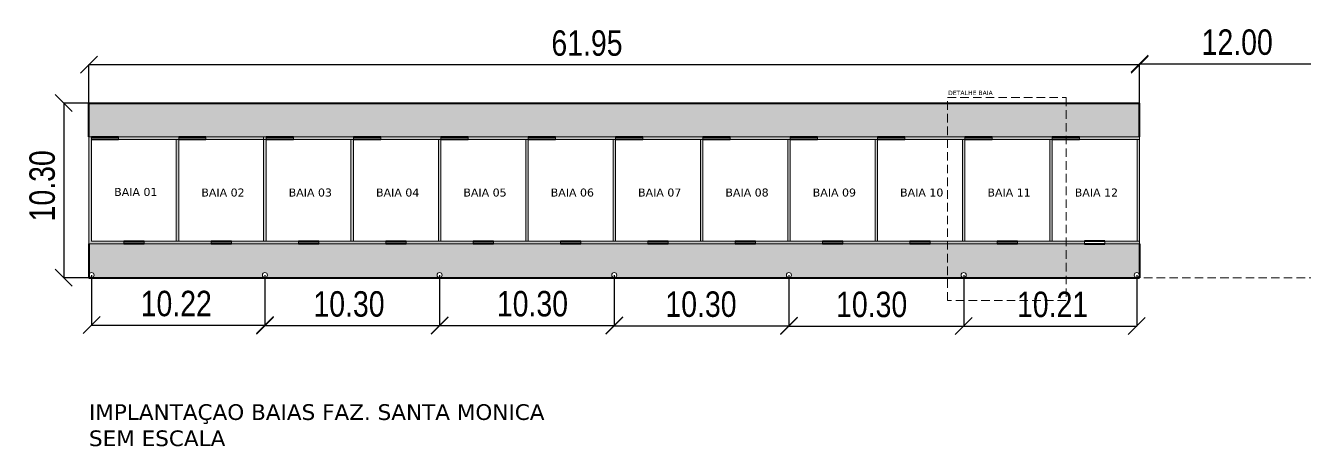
# Model space of a CAD drawing. Header units: millimetres. Extents: x 2543 to 3089, y 1295 to 1485.
# Drawn here: x 2543.3 to 2618.7, y 1299.9 to 1324.7 of the extents above; entities that cross this region are included whole.
import ezdxf

# ---------------------------------------------------------------- set-up
doc = ezdxf.new("R2010")
doc.units = ezdxf.units.MM
doc.linetypes.add('DASHED', pattern=[0.75, 0.5, -0.25])
doc.layers.get('Defpoints').update_dxf_attribs({"lineweight": 0})
for name, color, linetype, lineweight in [('AF-Indicação coluna', 5, 'Continuous', 20), ('ARQ. Linha Grossa', 5, 'Continuous', 40), ('ARQ. Texto', 7, 'Continuous', 0)]:
    doc.layers.add(name, color=color, linetype=linetype, lineweight=lineweight)
doc.layers.add('ARQ. Hachura', color=7, linetype='Continuous', lineweight=0, true_color=0x9e9e9e)
doc.styles.add('1000_COTAS', font='arial.ttf', dxfattribs={"width": 0.8, "height": 1.5})
doc.styles.get("Standard").update_dxf_attribs({"font": 'arial.ttf'})
doc.dimstyles.new('Copy of COTA_1000', dxfattribs={"dimtxt": 1, "dimasz": 1, "dimexe": 0.003, "dimexo": 0.005, "dimgap": 0.5, "dimtad": 1, "dimzin": 0, "dimdsep": 46, "dimtxsty": '1000_COTAS', "dimblk": 'OBLIQUE', "dimcen": 0.09, "dimclrd": 7, "dimclre": 7, "dimclrt": 7, "dimaunit": 1, "dimadec": 0, "dimazin": 0, "dimtfac": 0.05, "dimtix": 1, "dimtmove": 0, "dimatfit": 3, "dimldrblk": 'OBLIQUE', "dimfxl": 1, "dimtvp": 0.75, "dimtolj": 1, "dimtzin": 0, "dimarcsym": 2})

# ---------------------------------------------------------------- blocks, each defined once
blk = doc.blocks.new('_OBLIQUE')
at = {"color": 0, "linetype": 'ByBlock'}
blk.add_line((-0.5, -0.5), (0.5, 0.5), dxfattribs=at)
blk = doc.blocks.new('*D502')
at = {"layer": 'AF-Indicação coluna', "color": 7, "lineweight": -2, "transparency": 16777216}
for p, q in [((2608.961, 1320.158), (2608.961, 1322.471)), ((2608.961, 1322.468), (2620.964, 1322.468)), ((2620.964, 1316.17), (2620.964, 1322.471))]:
    blk.add_line(p, q, dxfattribs=at)
at = {"layer": 'Defpoints', "color": 0, "transparency": 16777216}
for p in [(2620.964, 1322.468), (2608.961, 1320.153), (2620.964, 1316.165)]:
    blk.add_point(p, dxfattribs=at)
at = {"layer": 'AF-Indicação coluna', "color": 7, "lineweight": -2, "transparency": 16777216, "rotation": 180}
blk.add_blockref('_OBLIQUE', (2608.961, 1322.468), dxfattribs=at)
at = {"layer": 'AF-Indicação coluna', "color": 7, "lineweight": -2, "transparency": 16777216}
blk.add_blockref('_OBLIQUE', (2620.964, 1322.468), dxfattribs=at)
at = {"layer": 'AF-Indicação coluna', "color": 7, "transparency": 16777216, "insert": (2614.716, 1323.734), "char_height": 1.5, "attachment_point": 5, "style": '1000_COTAS'}
blk.add_mtext('\\A1;12.00', dxfattribs=at)
blk = doc.blocks.new('*D503')
at = {"layer": 'AF-Indicação coluna', "color": 7, "lineweight": -2, "transparency": 16777216}
for p, q in [((2547.011, 1320.158), (2547.011, 1322.418)), ((2608.961, 1322.415), (2547.011, 1322.415)), ((2608.961, 1320.158), (2608.961, 1322.418))]:
    blk.add_line(p, q, dxfattribs=at)
at = {"layer": 'Defpoints', "color": 0, "transparency": 16777216}
for p in [(2547.011, 1322.415), (2547.011, 1320.153), (2608.961, 1320.153)]:
    blk.add_point(p, dxfattribs=at)
at = {"layer": 'AF-Indicação coluna', "color": 7, "lineweight": -2, "transparency": 16777216, "rotation": 180}
blk.add_blockref('_OBLIQUE', (2547.011, 1322.415), dxfattribs=at)
at = {"layer": 'AF-Indicação coluna', "color": 7, "lineweight": -2, "transparency": 16777216}
blk.add_blockref('_OBLIQUE', (2608.961, 1322.415), dxfattribs=at)
at = {"layer": 'AF-Indicação coluna', "color": 7, "transparency": 16777216, "insert": (2576.375, 1323.681), "char_height": 1.5, "attachment_point": 5, "style": '1000_COTAS'}
blk.add_mtext('\\A1;61.95', dxfattribs=at)
blk = doc.blocks.new('*D509')
at = {"layer": 'AF-Indicação coluna', "color": 7, "lineweight": -2, "transparency": 16777216}
for p, q in [((2547.006, 1320.153), (2545.522, 1320.153)), ((2545.525, 1320.153), (2545.525, 1309.853)), ((2547.006, 1309.853), (2545.522, 1309.853))]:
    blk.add_line(p, q, dxfattribs=at)
at = {"layer": 'Defpoints', "color": 0, "transparency": 16777216}
for p in [(2547.011, 1320.153), (2545.525, 1309.853), (2547.011, 1309.853)]:
    blk.add_point(p, dxfattribs=at)
at = {"layer": 'AF-Indicação coluna', "color": 7, "lineweight": -2, "transparency": 16777216}
for p, rotation in [((2545.525, 1320.153), 90), ((2545.525, 1309.853), 270)]:
    blk.add_blockref('_OBLIQUE', p, dxfattribs=dict(at, rotation=rotation))
at = {"layer": 'AF-Indicação coluna', "color": 7, "transparency": 16777216, "insert": (2544.259, 1315.274), "char_height": 1.5, "attachment_point": 5, "rotation": 90, "style": '1000_COTAS'}
blk.add_mtext('\\A1;10.30', dxfattribs=at)
blk = doc.blocks.new('*D510')
at = {"layer": 'AF-Indicação coluna', "color": 7, "lineweight": -2, "transparency": 16777216}
for p, q in [((2547.165, 1310.006), (2547.165, 1307.057)), ((2557.386, 1310.006), (2557.386, 1307.057)), ((2547.165, 1307.06), (2557.386, 1307.06))]:
    blk.add_line(p, q, dxfattribs=at)
at = {"layer": 'Defpoints', "color": 0, "transparency": 16777216}
for p in [(2547.165, 1310.011), (2557.386, 1310.011), (2557.386, 1307.06)]:
    blk.add_point(p, dxfattribs=at)
at = {"layer": 'AF-Indicação coluna', "color": 7, "lineweight": -2, "transparency": 16777216, "rotation": 180}
blk.add_blockref('_OBLIQUE', (2547.165, 1307.06), dxfattribs=at)
at = {"layer": 'AF-Indicação coluna', "color": 7, "lineweight": -2, "transparency": 16777216}
blk.add_blockref('_OBLIQUE', (2557.386, 1307.06), dxfattribs=at)
at = {"layer": 'AF-Indicação coluna', "color": 7, "transparency": 16777216, "insert": (2552.157, 1308.325), "char_height": 1.5, "attachment_point": 5, "style": '1000_COTAS'}
blk.add_mtext('\\A1;10.22', dxfattribs=at)
blk = doc.blocks.new('*D511')
at = {"layer": 'AF-Indicação coluna', "color": 7, "lineweight": -2, "transparency": 16777216}
for p, q in [((2557.386, 1310.006), (2557.386, 1307.031)), ((2567.686, 1310.006), (2567.686, 1307.031)), ((2557.386, 1307.034), (2567.686, 1307.034))]:
    blk.add_line(p, q, dxfattribs=at)
at = {"layer": 'Defpoints', "color": 0, "transparency": 16777216}
for p in [(2557.386, 1310.011), (2567.686, 1310.011), (2567.686, 1307.034)]:
    blk.add_point(p, dxfattribs=at)
at = {"layer": 'AF-Indicação coluna', "color": 7, "lineweight": -2, "transparency": 16777216, "rotation": 180}
blk.add_blockref('_OBLIQUE', (2557.386, 1307.034), dxfattribs=at)
at = {"layer": 'AF-Indicação coluna', "color": 7, "lineweight": -2, "transparency": 16777216}
blk.add_blockref('_OBLIQUE', (2567.686, 1307.034), dxfattribs=at)
at = {"layer": 'AF-Indicação coluna', "color": 7, "transparency": 16777216, "insert": (2562.343, 1308.3), "char_height": 1.5, "attachment_point": 5, "style": '1000_COTAS'}
blk.add_mtext('\\A1;10.30', dxfattribs=at)
blk = doc.blocks.new('*D512')
at = {"layer": 'AF-Indicação coluna', "color": 7, "lineweight": -2, "transparency": 16777216}
for p, q in [((2567.686, 1310.006), (2567.686, 1307.044)), ((2577.986, 1310.006), (2577.986, 1307.044)), ((2567.686, 1307.047), (2577.986, 1307.047))]:
    blk.add_line(p, q, dxfattribs=at)
at = {"layer": 'Defpoints', "color": 0, "transparency": 16777216}
for p in [(2567.686, 1310.011), (2577.986, 1310.011), (2577.986, 1307.047)]:
    blk.add_point(p, dxfattribs=at)
at = {"layer": 'AF-Indicação coluna', "color": 7, "lineweight": -2, "transparency": 16777216, "rotation": 180}
blk.add_blockref('_OBLIQUE', (2567.686, 1307.047), dxfattribs=at)
at = {"layer": 'AF-Indicação coluna', "color": 7, "lineweight": -2, "transparency": 16777216}
blk.add_blockref('_OBLIQUE', (2577.986, 1307.047), dxfattribs=at)
at = {"layer": 'AF-Indicação coluna', "color": 7, "transparency": 16777216, "insert": (2573.16, 1308.314), "char_height": 1.5, "attachment_point": 5, "style": '1000_COTAS'}
blk.add_mtext('\\A1;10.30', dxfattribs=at)
blk = doc.blocks.new('*D513')
at = {"layer": 'AF-Indicação coluna', "color": 7, "lineweight": -2, "transparency": 16777216}
for p, q in [((2577.986, 1310.006), (2577.986, 1307.018)), ((2588.286, 1310.006), (2588.286, 1307.018)), ((2577.986, 1307.021), (2588.286, 1307.021))]:
    blk.add_line(p, q, dxfattribs=at)
at = {"layer": 'Defpoints', "color": 0, "transparency": 16777216}
for p in [(2577.986, 1310.011), (2588.286, 1310.011), (2588.286, 1307.021)]:
    blk.add_point(p, dxfattribs=at)
at = {"layer": 'AF-Indicação coluna', "color": 7, "lineweight": -2, "transparency": 16777216, "rotation": 180}
blk.add_blockref('_OBLIQUE', (2577.986, 1307.021), dxfattribs=at)
at = {"layer": 'AF-Indicação coluna', "color": 7, "lineweight": -2, "transparency": 16777216}
blk.add_blockref('_OBLIQUE', (2588.286, 1307.021), dxfattribs=at)
at = {"layer": 'AF-Indicação coluna', "color": 7, "transparency": 16777216, "insert": (2583.097, 1308.287), "char_height": 1.5, "attachment_point": 5, "style": '1000_COTAS'}
blk.add_mtext('\\A1;10.30', dxfattribs=at)
blk = doc.blocks.new('*D514')
at = {"layer": 'AF-Indicação coluna', "color": 7, "lineweight": -2, "transparency": 16777216}
for p, q in [((2588.286, 1310.006), (2588.286, 1307.004)), ((2598.586, 1310.006), (2598.586, 1307.004)), ((2588.286, 1307.007), (2598.586, 1307.007))]:
    blk.add_line(p, q, dxfattribs=at)
at = {"layer": 'Defpoints', "color": 0, "transparency": 16777216}
for p in [(2588.286, 1310.011), (2598.586, 1310.011), (2598.586, 1307.007)]:
    blk.add_point(p, dxfattribs=at)
at = {"layer": 'AF-Indicação coluna', "color": 7, "lineweight": -2, "transparency": 16777216, "rotation": 180}
blk.add_blockref('_OBLIQUE', (2588.286, 1307.007), dxfattribs=at)
at = {"layer": 'AF-Indicação coluna', "color": 7, "lineweight": -2, "transparency": 16777216}
blk.add_blockref('_OBLIQUE', (2598.586, 1307.007), dxfattribs=at)
at = {"layer": 'AF-Indicação coluna', "color": 7, "transparency": 16777216, "insert": (2593.16, 1308.274), "char_height": 1.5, "attachment_point": 5, "style": '1000_COTAS'}
blk.add_mtext('\\A1;10.30', dxfattribs=at)
blk = doc.blocks.new('*D515')
at = {"layer": 'AF-Indicação coluna', "color": 7, "lineweight": -2, "transparency": 16777216}
for p, q in [((2598.586, 1310.006), (2598.586, 1307.005)), ((2608.794, 1310.006), (2608.794, 1307.005)), ((2598.586, 1307.008), (2608.794, 1307.008))]:
    blk.add_line(p, q, dxfattribs=at)
at = {"layer": 'Defpoints', "color": 0, "transparency": 16777216}
for p in [(2598.586, 1310.011), (2608.794, 1310.011), (2608.794, 1307.008)]:
    blk.add_point(p, dxfattribs=at)
at = {"layer": 'AF-Indicação coluna', "color": 7, "lineweight": -2, "transparency": 16777216, "rotation": 180}
blk.add_blockref('_OBLIQUE', (2598.586, 1307.008), dxfattribs=at)
at = {"layer": 'AF-Indicação coluna', "color": 7, "lineweight": -2, "transparency": 16777216}
blk.add_blockref('_OBLIQUE', (2608.794, 1307.008), dxfattribs=at)
at = {"layer": 'AF-Indicação coluna', "color": 7, "transparency": 16777216, "insert": (2603.829, 1308.274), "char_height": 1.5, "attachment_point": 5, "style": '1000_COTAS'}
blk.add_mtext('\\A1;10.21', dxfattribs=at)

msp = doc.modelspace()

# ---------------------------------------------------------------- hatches: boundary and pattern name
at = {"layer": 'ARQ. Hachura', "transparency": 33554587}
h = msp.add_hatch(color=9, dxfattribs=at)
h.dxf.hatch_style = 1
h.paths.add_polyline_path([(2583.211, 1318.153), (2584.811, 1318.153), (2588.361, 1318.153), (2589.961, 1318.153), (2593.511, 1318.153), (2595.111, 1318.153), (2598.661, 1318.153), (2600.261, 1318.153), (2603.811, 1318.153), (2605.411, 1318.153), (2608.961, 1318.153), (2608.961, 1320.153), (2547.011, 1320.153), (2547.011, 1318.153), (2547.161, 1318.153), (2548.761, 1318.153), (2552.311, 1318.153), (2553.911, 1318.153), (2557.461, 1318.153), (2559.061, 1318.153), (2562.611, 1318.153), (2564.211, 1318.153), (2567.761, 1318.153), (2569.361, 1318.153), (2572.911, 1318.153), (2574.511, 1318.153), (2578.061, 1318.153), (2579.661, 1318.153)])
at = {"layer": 'ARQ. Hachura', "true_color": 0x636466, "transparency": 33554521}
h = msp.add_hatch(color=251, dxfattribs=at)
h.dxf.hatch_style = 1
h.paths.add_polyline_path([(2549.061, 1312.003), (2547.161, 1312.003), (2547.161, 1318.003), (2547.161, 1318.153), (2547.011, 1318.153), (2547.011, 1311.853), (2549.061, 1311.853)])
h.paths.add_polyline_path([(2554.211, 1312.003), (2552.311, 1312.003), (2550.261, 1312.003), (2550.261, 1311.853), (2554.211, 1311.853)])
h.paths.add_polyline_path([(2552.311, 1318.003), (2552.161, 1318.003), (2552.161, 1312.003), (2552.311, 1312.003)])
h.paths.add_polyline_path([(2559.361, 1312.003), (2557.461, 1312.003), (2555.411, 1312.003), (2555.411, 1311.853), (2559.361, 1311.853)])
h.paths.add_polyline_path([(2557.461, 1318.003), (2557.311, 1318.003), (2557.311, 1312.003), (2557.461, 1312.003)])
h.paths.add_polyline_path([(2564.511, 1312.003), (2562.611, 1312.003), (2560.561, 1312.003), (2560.561, 1311.853), (2564.511, 1311.853)])
h.paths.add_polyline_path([(2562.611, 1318.003), (2562.461, 1318.003), (2562.461, 1312.003), (2562.611, 1312.003)])
h.paths.add_polyline_path([(2569.661, 1312.003), (2567.761, 1312.003), (2565.711, 1312.003), (2565.711, 1311.853), (2569.661, 1311.853)])
h.paths.add_polyline_path([(2567.761, 1318.003), (2567.611, 1318.003), (2567.611, 1312.003), (2567.761, 1312.003)])
h.paths.add_polyline_path([(2574.811, 1312.003), (2572.911, 1312.003), (2570.861, 1312.003), (2570.861, 1311.853), (2574.811, 1311.853)])
h.paths.add_polyline_path([(2572.911, 1318.003), (2572.761, 1318.003), (2572.761, 1312.003), (2572.911, 1312.003)])
h.paths.add_polyline_path([(2578.061, 1318.003), (2577.911, 1318.003), (2577.911, 1312.003), (2578.061, 1312.003)])
h.paths.add_polyline_path([(2579.961, 1312.003), (2578.061, 1312.003), (2577.911, 1312.003), (2576.011, 1312.003), (2576.011, 1311.853), (2579.961, 1311.853)])
h.paths.add_polyline_path([(2583.211, 1318.003), (2583.061, 1318.003), (2583.061, 1312.003), (2583.211, 1312.003)])
h.paths.add_polyline_path([(2585.111, 1312.003), (2583.211, 1312.003), (2583.061, 1312.003), (2581.161, 1312.003), (2581.161, 1311.853), (2585.111, 1311.853)])
h.paths.add_polyline_path([(2588.361, 1318.003), (2588.211, 1318.003), (2588.211, 1312.003), (2588.361, 1312.003)])
h.paths.add_polyline_path([(2590.261, 1312.003), (2588.361, 1312.003), (2588.211, 1312.003), (2586.311, 1312.003), (2586.311, 1311.853), (2590.261, 1311.853)])
h.paths.add_polyline_path([(2593.511, 1318.003), (2593.361, 1318.003), (2593.361, 1312.003), (2593.511, 1312.003)])
h.paths.add_polyline_path([(2595.411, 1312.003), (2593.511, 1312.003), (2593.361, 1312.003), (2591.461, 1312.003), (2591.461, 1311.853), (2595.411, 1311.853)])
h.paths.add_polyline_path([(2598.661, 1318.003), (2598.511, 1318.003), (2598.511, 1312.003), (2598.661, 1312.003)])
h.paths.add_polyline_path([(2600.561, 1312.003), (2598.661, 1312.003), (2598.511, 1312.003), (2596.611, 1312.003), (2596.611, 1311.853), (2600.561, 1311.853)])
h.paths.add_polyline_path([(2603.811, 1318.003), (2603.661, 1318.003), (2603.661, 1312.003), (2603.811, 1312.003)])
h.paths.add_polyline_path([(2605.711, 1312.003), (2603.811, 1312.003), (2603.661, 1312.003), (2601.761, 1312.003), (2601.761, 1311.853), (2605.711, 1311.853)])
h.paths.add_polyline_path([(2608.961, 1318.003), (2608.811, 1318.003), (2608.811, 1312.003), (2608.961, 1312.003)])
h.paths.add_polyline_path([(2608.961, 1312.003), (2606.911, 1312.003), (2606.911, 1311.853), (2608.961, 1311.853)])
at = {"layer": 'ARQ. Hachura', "true_color": 0x636466, "transparency": 33554630}
h = msp.add_hatch(color=251, dxfattribs=at)
h.dxf.hatch_style = 1
h.paths.add_polyline_path([(2552.311, 1318.153), (2548.761, 1318.153), (2548.761, 1318.003), (2552.311, 1318.003)])
h.paths.add_polyline_path([(2557.311, 1318.153), (2553.911, 1318.153), (2553.911, 1318.003), (2557.311, 1318.003)])
h.paths.add_polyline_path([(2557.461, 1318.153), (2557.311, 1318.153), (2557.311, 1318.003), (2557.461, 1318.003)])
h.paths.add_polyline_path([(2562.611, 1318.153), (2559.061, 1318.153), (2559.061, 1318.003), (2562.611, 1318.003)])
h.paths.add_polyline_path([(2567.761, 1318.153), (2564.211, 1318.153), (2564.211, 1318.003), (2567.761, 1318.003)])
h.paths.add_polyline_path([(2572.911, 1318.153), (2569.361, 1318.153), (2569.361, 1318.003), (2572.911, 1318.003)])
h.paths.add_polyline_path([(2578.061, 1318.153), (2574.511, 1318.153), (2574.511, 1318.003), (2578.061, 1318.003)])
h.paths.add_polyline_path([(2583.211, 1318.153), (2579.661, 1318.153), (2579.661, 1318.003), (2583.211, 1318.003)])
h.paths.add_polyline_path([(2588.361, 1318.153), (2584.811, 1318.153), (2584.811, 1318.003), (2588.361, 1318.003)])
h.paths.add_polyline_path([(2593.511, 1318.153), (2589.961, 1318.153), (2589.961, 1318.003), (2593.511, 1318.003)])
h.paths.add_polyline_path([(2598.661, 1318.153), (2595.111, 1318.153), (2595.111, 1318.003), (2598.661, 1318.003)])
h.paths.add_polyline_path([(2603.811, 1318.153), (2600.261, 1318.153), (2600.261, 1318.003), (2603.811, 1318.003)])
h.paths.add_polyline_path([(2608.961, 1318.153), (2605.411, 1318.153), (2605.411, 1318.003), (2608.961, 1318.003)])
at = {"layer": 'ARQ. Hachura', "transparency": 33554587}
h = msp.add_hatch(color=9, dxfattribs=at)
h.dxf.hatch_style = 1
h.paths.add_polyline_path([(2577.836, 1310.011, -1), (2578.136, 1310.011, -0.414214), (2577.986, 1309.861), (2588.286, 1309.861, -0.414146), (2588.136, 1310.011, -1), (2588.436, 1310.011, -0.414214), (2588.286, 1309.861), (2598.586, 1309.861, -0.414112), (2598.436, 1310.011, -1), (2598.736, 1310.011, -0.414214), (2598.586, 1309.861), (2608.794, 1309.861, -0.414012), (2608.644, 1310.011, -1), (2608.944, 1310.011), (2608.961, 1311.853), (2606.911, 1311.853), (2605.711, 1311.853), (2601.761, 1311.853), (2600.561, 1311.853), (2596.611, 1311.853), (2595.411, 1311.853), (2591.461, 1311.853), (2590.261, 1311.853), (2586.311, 1311.853), (2585.111, 1311.853), (2581.161, 1311.853), (2579.961, 1311.853), (2576.011, 1311.853), (2574.811, 1311.853), (2570.861, 1311.853), (2569.661, 1311.853), (2565.711, 1311.853), (2564.511, 1311.853), (2560.561, 1311.853), (2559.361, 1311.853), (2555.411, 1311.853), (2554.211, 1311.853), (2550.261, 1311.853), (2549.061, 1311.853), (2547.011, 1311.853), (2547.015, 1310.011, -1), (2547.315, 1310.011, -0.414214), (2547.165, 1309.861), (2557.386, 1309.861, -0.41418), (2557.236, 1310.011, -1), (2557.536, 1310.011, -0.414214), (2557.386, 1309.861), (2567.686, 1309.861, -0.414173), (2567.536, 1310.011, -1), (2567.836, 1310.011, -0.414214), (2567.686, 1309.861), (2577.986, 1309.861, -0.414163)])

# ---------------------------------------------------------------- linework, layer by layer
at = {"layer": 'AF-Indicação coluna'}
for p, q in [((2547.161, 1318.153), (2547.011, 1318.153)), ((2547.011, 1318.153), (2547.011, 1311.853)), ((2547.161, 1318.003), (2547.161, 1318.153)), ((2547.161, 1318.003), (2547.161, 1312.003)), ((2552.311, 1318.153), (2548.761, 1318.153)), ((2548.761, 1318.003), (2548.761, 1318.153)), ((2552.311, 1318.003), (2548.761, 1318.003)), ((2552.161, 1312.003), (2552.161, 1318.003)), ((2552.311, 1318.003), (2552.311, 1318.153)), ((2552.311, 1312.003), (2552.311, 1318.003)), ((2557.461, 1318.153), (2553.911, 1318.153)), ((2553.911, 1318.003), (2553.911, 1318.153)), ((2557.461, 1318.003), (2553.911, 1318.003)), ((2557.311, 1312.003), (2557.311, 1318.153)), ((2557.461, 1318.003), (2557.461, 1318.153)), ((2557.461, 1312.003), (2557.461, 1318.003)), ((2562.611, 1318.153), (2559.061, 1318.153)), ((2559.061, 1318.003), (2559.061, 1318.153)), ((2562.611, 1318.003), (2559.061, 1318.003)), ((2562.461, 1312.003), (2562.461, 1318.003)), ((2562.611, 1318.003), (2562.611, 1318.153)), ((2562.611, 1312.003), (2562.611, 1318.003)), ((2567.761, 1318.153), (2564.211, 1318.153)), ((2564.211, 1318.003), (2564.211, 1318.153)), ((2567.761, 1318.003), (2564.211, 1318.003)), ((2567.611, 1312.003), (2567.611, 1318.003)), ((2567.761, 1318.003), (2567.761, 1318.153)), ((2567.761, 1312.003), (2567.761, 1318.003)), ((2572.911, 1318.153), (2569.361, 1318.153)), ((2569.361, 1318.003), (2569.361, 1318.153)), ((2572.911, 1318.003), (2569.361, 1318.003)), ((2572.761, 1312.003), (2572.761, 1318.003)), ((2572.911, 1318.003), (2572.911, 1318.153)), ((2572.911, 1312.003), (2572.911, 1318.003)), ((2578.061, 1318.153), (2574.511, 1318.153)), ((2574.511, 1318.003), (2574.511, 1318.153)), ((2578.061, 1318.003), (2574.511, 1318.003)), ((2577.911, 1312.003), (2577.911, 1318.003)), ((2578.061, 1318.003), (2578.061, 1318.153)), ((2578.061, 1312.003), (2578.061, 1318.003)), ((2583.211, 1318.153), (2579.661, 1318.153)), ((2579.661, 1318.003), (2579.661, 1318.153)), ((2583.211, 1318.003), (2579.661, 1318.003)), ((2583.061, 1312.003), (2583.061, 1318.003)), ((2583.211, 1318.003), (2583.211, 1318.153)), ((2583.211, 1312.003), (2583.211, 1318.003)), ((2588.361, 1318.153), (2584.811, 1318.153)), ((2584.811, 1318.003), (2584.811, 1318.153)), ((2588.361, 1318.003), (2584.811, 1318.003)), ((2588.211, 1312.003), (2588.211, 1318.003)), ((2588.361, 1318.003), (2588.361, 1318.153)), ((2588.361, 1312.003), (2588.361, 1318.003)), ((2593.511, 1318.153), (2589.961, 1318.153)), ((2589.961, 1318.003), (2589.961, 1318.153)), ((2593.511, 1318.003), (2589.961, 1318.003)), ((2593.361, 1312.003), (2593.361, 1318.003)), ((2593.511, 1318.003), (2593.511, 1318.153)), ((2593.511, 1312.003), (2593.511, 1318.003)), ((2598.661, 1318.153), (2595.111, 1318.153)), ((2595.111, 1318.003), (2595.111, 1318.153)), ((2598.661, 1318.003), (2595.111, 1318.003)), ((2598.511, 1312.003), (2598.511, 1318.003)), ((2598.661, 1318.003), (2598.661, 1318.153)), ((2598.661, 1312.003), (2598.661, 1318.003)), ((2603.811, 1318.153), (2600.261, 1318.153)), ((2600.261, 1318.003), (2600.261, 1318.153)), ((2603.811, 1318.003), (2600.261, 1318.003)), ((2603.661, 1312.003), (2603.661, 1318.003)), ((2603.811, 1318.003), (2603.811, 1318.153)), ((2603.811, 1312.003), (2603.811, 1318.003)), ((2608.961, 1318.153), (2605.411, 1318.153)), ((2605.411, 1318.003), (2605.411, 1318.153)), ((2608.961, 1318.003), (2605.411, 1318.003)), ((2608.811, 1312.003), (2608.811, 1318.003)), ((2608.961, 1311.853), (2608.961, 1318.153)), ((2547.011, 1311.853), (2549.061, 1311.853)), ((2547.161, 1312.003), (2549.061, 1312.003)), ((2549.061, 1312.003), (2549.061, 1311.853)), ((2550.261, 1312.003), (2552.311, 1312.003)), ((2550.261, 1312.003), (2550.261, 1311.853)), ((2550.261, 1311.853), (2554.211, 1311.853)), ((2552.311, 1312.003), (2554.211, 1312.003)), ((2554.211, 1312.003), (2554.211, 1311.853)), ((2555.411, 1312.003), (2557.461, 1312.003)), ((2555.411, 1312.003), (2555.411, 1311.853)), ((2555.411, 1311.853), (2559.361, 1311.853)), ((2557.461, 1312.003), (2559.361, 1312.003)), ((2559.361, 1312.003), (2559.361, 1311.853)), ((2560.561, 1312.003), (2562.611, 1312.003)), ((2560.561, 1312.003), (2560.561, 1311.853)), ((2560.561, 1311.853), (2564.511, 1311.853)), ((2562.611, 1312.003), (2564.511, 1312.003)), ((2564.511, 1312.003), (2564.511, 1311.853)), ((2565.711, 1312.003), (2567.761, 1312.003)), ((2565.711, 1312.003), (2565.711, 1311.853)), ((2565.711, 1311.853), (2569.661, 1311.853)), ((2567.761, 1312.003), (2569.661, 1312.003)), ((2569.661, 1312.003), (2569.661, 1311.853)), ((2570.861, 1312.003), (2572.911, 1312.003)), ((2570.861, 1312.003), (2570.861, 1311.853)), ((2570.861, 1311.853), (2574.811, 1311.853)), ((2572.911, 1312.003), (2574.811, 1312.003)), ((2574.811, 1312.003), (2574.811, 1311.853)), ((2576.011, 1312.003), (2578.061, 1312.003)), ((2576.011, 1312.003), (2576.011, 1311.853)), ((2576.011, 1311.853), (2579.961, 1311.853)), ((2578.061, 1312.003), (2579.961, 1312.003)), ((2579.961, 1312.003), (2579.961, 1311.853)), ((2581.161, 1312.003), (2583.211, 1312.003)), ((2581.161, 1312.003), (2581.161, 1311.853)), ((2581.161, 1311.853), (2585.111, 1311.853)), ((2583.211, 1312.003), (2585.111, 1312.003)), ((2585.111, 1312.003), (2585.111, 1311.853)), ((2586.311, 1312.003), (2588.361, 1312.003)), ((2586.311, 1312.003), (2586.311, 1311.853)), ((2586.311, 1311.853), (2590.261, 1311.853)), ((2588.361, 1312.003), (2590.261, 1312.003)), ((2590.261, 1312.003), (2590.261, 1311.853)), ((2591.461, 1312.003), (2593.511, 1312.003)), ((2591.461, 1312.003), (2591.461, 1311.853)), ((2591.461, 1311.853), (2595.411, 1311.853)), ((2593.511, 1312.003), (2595.411, 1312.003)), ((2595.411, 1312.003), (2595.411, 1311.853)), ((2596.611, 1312.003), (2598.661, 1312.003)), ((2596.611, 1312.003), (2596.611, 1311.853)), ((2596.611, 1311.853), (2600.561, 1311.853)), ((2598.661, 1312.003), (2600.561, 1312.003)), ((2600.561, 1312.003), (2600.561, 1311.853)), ((2601.761, 1312.003), (2603.811, 1312.003)), ((2601.761, 1312.003), (2601.761, 1311.853)), ((2601.761, 1311.853), (2605.711, 1311.853)), ((2603.811, 1312.003), (2605.711, 1312.003)), ((2604.761, 1312.003), (2603.811, 1312.003)), ((2605.711, 1312.003), (2605.711, 1311.853)), ((2606.911, 1312.003), (2608.961, 1312.003)), ((2606.911, 1312.003), (2606.911, 1311.853)), ((2606.911, 1311.853), (2608.961, 1311.853))]:
    msp.add_line(p, q, dxfattribs=at)
at = {"layer": 'AF-Indicação coluna', "color": 251, "linetype": 'DASHED', "true_color": 0x636466}
msp.add_line((2620.964, 1309.853), (2608.964, 1309.853), dxfattribs=at)
msp.add_lwpolyline([(2597.638, 1320.475), (2604.626, 1320.475), (2604.626, 1308.511), (2597.638, 1308.511)], close=True, dxfattribs=at)
at = {"layer": 'AF-Indicação coluna'}
for centre in [(2547.165, 1310.011), (2557.386, 1310.011), (2567.686, 1310.011), (2577.986, 1310.011), (2588.286, 1310.011), (2598.586, 1310.011), (2608.794, 1310.011)]:
    msp.add_circle(centre, 0.15, dxfattribs=at)
at = {"layer": 'ARQ. Linha Grossa', "color": 251, "true_color": 0x636466}
for p, q in [((2547.011, 1318.153), (2547.011, 1320.153)), ((2547.011, 1320.153), (2608.961, 1320.153)), ((2608.961, 1318.153), (2608.961, 1320.153)), ((2547.161, 1318.153), (2548.761, 1318.153)), ((2548.761, 1318.003), (2547.161, 1318.003)), ((2552.311, 1318.153), (2553.911, 1318.153)), ((2553.911, 1318.003), (2552.311, 1318.003)), ((2557.461, 1318.153), (2559.061, 1318.153)), ((2559.061, 1318.003), (2557.461, 1318.003)), ((2562.611, 1318.153), (2564.211, 1318.153)), ((2564.211, 1318.003), (2562.611, 1318.003)), ((2567.761, 1318.153), (2569.361, 1318.153)), ((2569.361, 1318.003), (2567.761, 1318.003)), ((2572.911, 1318.153), (2574.511, 1318.153)), ((2574.511, 1318.003), (2572.911, 1318.003)), ((2578.061, 1318.153), (2579.661, 1318.153)), ((2579.661, 1318.003), (2578.061, 1318.003)), ((2583.211, 1318.153), (2584.811, 1318.153)), ((2584.811, 1318.003), (2583.211, 1318.003)), ((2588.361, 1318.153), (2589.961, 1318.153)), ((2589.961, 1318.003), (2588.361, 1318.003)), ((2593.511, 1318.153), (2595.111, 1318.153)), ((2595.111, 1318.003), (2593.511, 1318.003)), ((2598.661, 1318.153), (2600.261, 1318.153)), ((2600.261, 1318.003), (2598.661, 1318.003)), ((2603.811, 1318.153), (2605.411, 1318.153)), ((2605.411, 1318.003), (2603.811, 1318.003)), ((2547.011, 1311.853), (2547.011, 1309.853)), ((2549.061, 1312.003), (2550.261, 1312.003)), ((2550.261, 1311.853), (2549.061, 1311.853)), ((2554.211, 1312.003), (2555.411, 1312.003)), ((2555.411, 1311.853), (2554.211, 1311.853)), ((2559.361, 1312.003), (2560.561, 1312.003)), ((2560.561, 1311.853), (2559.361, 1311.853)), ((2564.511, 1312.003), (2565.711, 1312.003)), ((2565.711, 1311.853), (2564.511, 1311.853)), ((2569.661, 1312.003), (2570.861, 1312.003)), ((2570.861, 1311.853), (2569.661, 1311.853)), ((2574.811, 1312.003), (2576.011, 1312.003)), ((2576.011, 1311.853), (2574.811, 1311.853)), ((2579.961, 1312.003), (2581.161, 1312.003)), ((2581.161, 1311.853), (2579.961, 1311.853)), ((2585.111, 1312.003), (2586.311, 1312.003)), ((2586.311, 1311.853), (2585.111, 1311.853)), ((2590.261, 1312.003), (2591.461, 1312.003)), ((2591.461, 1311.853), (2590.261, 1311.853)), ((2595.411, 1312.003), (2596.611, 1312.003)), ((2596.611, 1311.853), (2595.411, 1311.853)), ((2600.561, 1312.003), (2601.761, 1312.003)), ((2601.761, 1311.853), (2600.561, 1311.853)), ((2606.911, 1312.003), (2605.711, 1312.003)), ((2605.711, 1311.853), (2606.911, 1311.853)), ((2608.961, 1311.853), (2608.961, 1309.853)), ((2547.011, 1309.853), (2608.961, 1309.853))]:
    msp.add_line(p, q, dxfattribs=at)

# ---------------------------------------------------------------- texts
at = {"layer": 'ARQ. Texto', "attachment_point": 1}
for s, insert, char_height, width in [('{\\fVerdana|b0|i0|c0|p34;DETALHE BAIA}', (2597.666, 1320.883), 0.26291, 7.58737), ('{\\fVerdana|b0|i0|c0|p34;BAIA 01}', (2548.497, 1315.148), 0.4719, 13.61875), ('{\\fVerdana|b0|i0|c0|p34;BAIA 02}', (2553.637, 1315.114), 0.4719, 13.61875), ('{\\fVerdana|b0|i0|c0|p34;BAIA 03}', (2558.787, 1315.114), 0.4719, 13.61875), ('{\\fVerdana|b0|i0|c0|p34;BAIA 04}', (2563.937, 1315.114), 0.4719, 13.61875), ('{\\fVerdana|b0|i0|c0|p34;BAIA 05}', (2569.087, 1315.114), 0.4719, 13.61875), ('{\\fVerdana|b0|i0|c0|p34;BAIA 06}', (2574.237, 1315.114), 0.4719, 13.61875), ('{\\fVerdana|b0|i0|c0|p34;BAIA 07}', (2579.387, 1315.114), 0.4719, 13.61875), ('{\\fVerdana|b0|i0|c0|p34;BAIA 08}', (2584.537, 1315.114), 0.4719, 13.61875), ('{\\fVerdana|b0|i0|c0|p34;BAIA 09}', (2589.687, 1315.114), 0.4719, 13.61875), ('{\\fVerdana|b0|i0|c0|p34;BAIA 10}', (2594.837, 1315.114), 0.4719, 13.61875), ('{\\fVerdana|b0|i0|c0|p34;BAIA 11}', (2599.987, 1315.114), 0.4719, 13.61875), ('{\\fVerdana|b0|i0|c0|p34;BAIA 12}', (2605.137, 1315.114), 0.4719, 13.61875), ('{\\fVerdana|b0|i0|c0|p34;IMPLANTAÇAO BAIAS FAZ. SANTA MONICA\\PSEM ESCALA}', (2547.011, 1302.396), 0.92499, 29.62314)]:
    msp.add_mtext(s, dxfattribs=dict(at, insert=insert, char_height=char_height, width=width))

# ---------------------------------------------------------------- dimensions: what is measured, and where the dimension line sits
at = {"layer": 'AF-Indicação coluna'}
for base, p1, p2, picture, middle in [((2547.011, 1322.415), (2608.961, 1320.153), (2547.011, 1320.153), '*D503', (2576.375, 1322.415)), ((2620.964, 1322.468), (2608.961, 1320.153), (2620.964, 1316.165), '*D502', (2614.716, 1322.468)), ((2557.386, 1307.06), (2547.165, 1310.011), (2557.386, 1310.011), '*D510', (2552.157, 1307.06)), ((2567.686, 1307.034), (2557.386, 1310.011), (2567.686, 1310.011), '*D511', (2562.343, 1307.034)), ((2577.986, 1307.047), (2567.686, 1310.011), (2577.986, 1310.011), '*D512', (2573.16, 1307.047)), ((2588.286, 1307.021), (2577.986, 1310.011), (2588.286, 1310.011), '*D513', (2583.097, 1307.021)), ((2598.586, 1307.007), (2588.286, 1310.011), (2598.586, 1310.011), '*D514', (2593.16, 1307.007)), ((2608.794, 1307.008), (2598.586, 1310.011), (2608.794, 1310.011), '*D515', (2603.829, 1307.008))]:
    dim = msp.add_linear_dim(base=base, p1=p1, p2=p2, dimstyle='Copy of COTA_1000', dxfattribs=at)
    dim.commit()
    dim.dimension.update_dxf_attribs({"geometry": picture, "text_midpoint": middle, "dimtype": 160})
dim = msp.add_linear_dim(base=(2545.525, 1309.853), p1=(2547.011, 1320.153), p2=(2547.011, 1309.853), angle=90, dimstyle='Copy of COTA_1000', dxfattribs=at)
dim.commit()
dim.dimension.update_dxf_attribs({"geometry": '*D509', "text_midpoint": (2545.525, 1315.274), "dimtype": 160})

doc.saveas('drawing.dxf')
